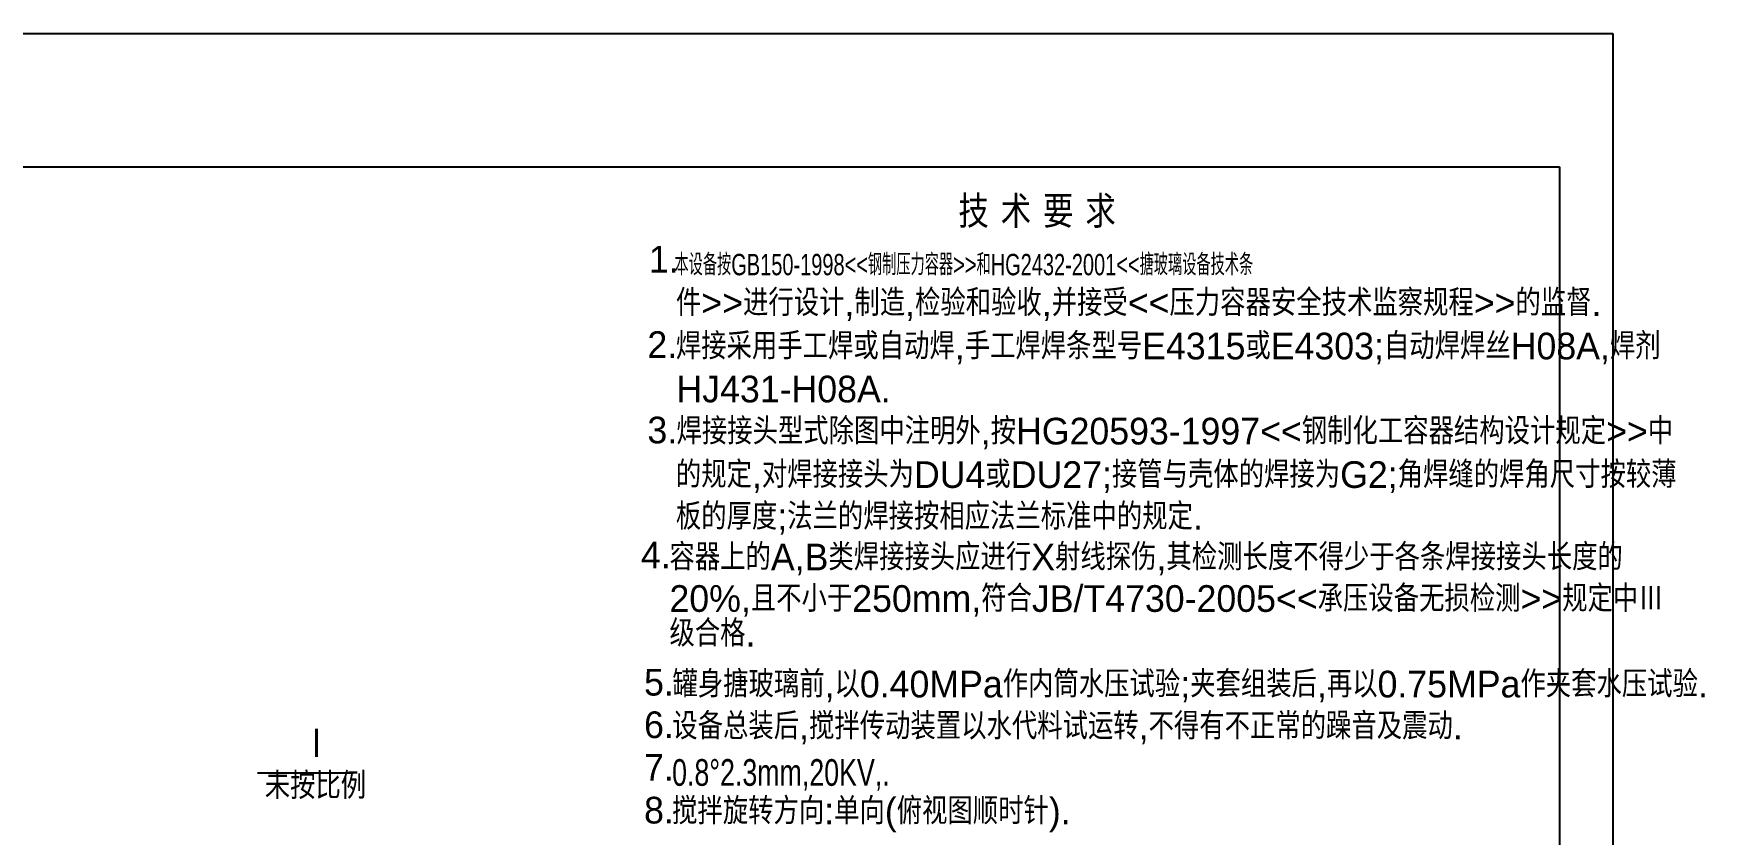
# Model space of a CAD drawing. Extents: x 281 to 6962, y -744 to 547.
# Drawn here: x 579.5 to 892.6, y 396.6 to 546.7 of the extents above; entities that cross this region are included whole.
import ezdxf

# ---------------------------------------------------------------- set-up
doc = ezdxf.new("R2010")
doc.units = 0
doc.layers.get('0').update_dxf_attribs({"linetype": 'CONTINUOUS'})
doc.layers.add('1', color=7, linetype='CONTINUOUS')
doc.layers.add('5', color=214, linetype='CONTINUOUS')
doc.styles.get("Standard").update_dxf_attribs({"font": 'cadt_en', "bigfont": 'cadt_hz'})
doc.styles.add('STYLE1', font='cadt_en.shx', dxfattribs={"width": 0.799282, "bigfont": 'cadt_hz.shx'})
doc.styles.add('STYLE40', font='cadt_en.shx', dxfattribs={"width": 0.750162, "bigfont": 'cadt_hz.shx'})

# ---------------------------------------------------------------- blocks, each defined once
blk = doc.blocks.new('*U168')
at = {"style": 'STYLE1'}
for s, p in [('4.', (693.32, 446.49)), ('容器上的A,B类焊接接头应进行X射线探伤,其检测长度不得少于各条焊接接头长度的', (698.65, 446.1)), ('20%,且不小于250mm,符合JB/T4730-2005<<承压设备无损检测>>规定中Ⅲ', (698.65, 438.33)), ('级合格.', (698.65, 431.83))]:
    blk.add_text(s, height=5, dxfattribs=at).set_placement(p)

msp = doc.modelspace()

# ---------------------------------------------------------------- linework, layer by layer
for p, q in [((281.38937, 546.68992), (875.38937, 546.68992)), ((875.38937, 546.68992), (875.38937, -294.31008))]:
    msp.add_line(p, q)
at = {"layer": '1'}
for p, q in [((291.38937, 521.68992), (865.38937, 521.68992, 1)), ((865.38937, 521.68992), (865.38937, -284.31008))]:
    msp.add_line(p, q, dxfattribs=at)
at = {"layer": '5'}
msp.add_line((621.48556, 408.16017), (639.46014, 408.16017, 1), dxfattribs=at)

# ---------------------------------------------------------------- block references
msp.add_blockref('*U168', (0, 0))

# ---------------------------------------------------------------- texts
at = {"style": 'STYLE1'}
for s, p in [('1.', (694.79364, 501.89651)), ('件>>进行设计,制造,检验和验收,并接受<<压力容器安全技术监察规程>>的监督.', (699.87513, 493.74401)), ('2.', (694.52021, 485.89651)), ('焊接采用手工焊或自动焊,手工焊焊条型号E4315或E4303;自动焊焊丝H08A,焊剂', (699.85213, 485.63001)), ('HJ431-H08A.', (699.96313, 477.57301)), ('3.', (694.52021, 469.89651)), ('焊接接头型式除图中注明外,按HG20593-1997<<钢制化工容器结构设计规定>>中', (699.96313, 469.68901)), ('的规定,对焊接接头为DU4或DU27;接管与壳体的焊接为G2;角焊缝的焊角尺寸按较薄', (699.85013, 461.54601)), ('板的厚度;法兰的焊接按相应法兰标准中的规定.', (699.85013, 453.70801)), ('5.', (693.88971, 422.64581)), ('罐身搪玻璃前,以0.40MPa作内筒水压试验;夹套组装后,再以0.75MPa作夹套水压试验.', (699.21163, 422.30031)), ('6.', (693.88971, 414.68581)), ('设备总装后,搅拌传动装置以水代料试运转,不得有不正常的躁音及震动.', (699.18863, 414.43731)), ('7.', (693.88971, 406.68581)), ('未按比例', (622.84714, 403.27655)), ('搅拌旋转方向:单向(俯视图顺时针).', (699.13563, 398.53431)), ('8.', (693.88971, 398.68581))]:
    msp.add_text(s, height=5, dxfattribs=at).set_placement(p)
at = {"width": 0.7}
msp.add_text('本设备按GB150-1998<<钢制压力容器>>和HG2432-2001<<搪玻璃设备技术条', height=4, dxfattribs=at).set_placement((699.58913, 501.38868))
at = {"insert": (699.14663, 404.81365), "char_height": 5, "attachment_point": 7, "style": 'STYLE40'}
msp.add_mtext('0.8%%d2.3mm,20KV,.', dxfattribs=at)
at = {"layer": '1', "style": 'STYLE1'}
for s, p in [('技 术 要 求', (752.76999, 510.26922)), ('Ⅰ', (629.68133, 410.57769))]:
    msp.add_text(s, height=6, dxfattribs=at).set_placement(p)

doc.saveas('drawing.dxf')
